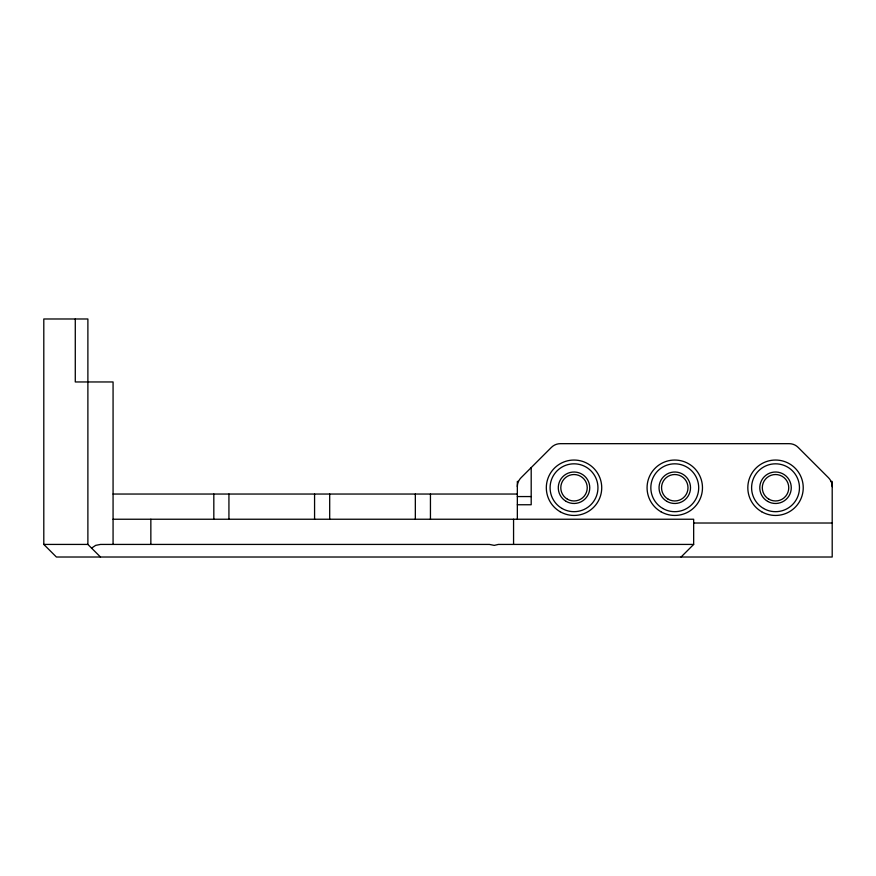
<?xml version="1.0" encoding="UTF-8"?>
<svg xmlns="http://www.w3.org/2000/svg" width="876" height="876" viewBox="0 0 876 876"><rect width="100%" height="100%" fill="white"/><g stroke="black" fill="none" stroke-linecap="round" stroke-linejoin="round"><path stroke-width="1.31" d="M681.068 557.016L693.661 544.423L693.661 519.238L113.07 519.238M91.564 548.113L95.659 545.376L100.477 544.423L489.454 544.423L494.272 545.376L498.367 544.423L693.661 544.423M518.472 481.45L517.344 481.45L517.344 519.238M831.072 481.45L832.2 481.45L832.2 557.016L56.392 557.016L43.8 544.423L43.8 318.984L87.885 318.984L87.885 544.423L100.477 557.016M113.07 494.042L517.344 494.042M517.344 496.561L531.195 496.561M517.344 504.751L531.195 504.751L531.195 467.598M693.661 523.016L832.2 523.016M43.8 544.423L87.885 544.423M513.566 519.238L513.566 544.423M430.445 494.042L430.445 519.238M415.334 494.042L415.334 519.238M329.694 494.042L329.694 519.238M314.572 494.042L314.572 519.238M228.932 494.042L228.932 519.238M213.821 494.042L213.821 519.238M150.847 519.238L150.847 544.423M113.07 544.423L113.07 381.958L75.281 381.958L75.281 318.984M832.2 486.662A12.592 12.592 0 0 0 828.51 477.759L798.102 447.351A12.592 12.592 0 0 0 789.199 443.672L560.344 443.672A12.592 12.592 0 0 0 551.442 447.351L521.034 477.759A12.592 12.592 0 0 0 517.344 486.662M768.909 499.2A13.228 13.228 0 0 0 788.75 487.746A13.228 13.228 0 0 0 768.909 476.292A13.228 13.228 0 0 0 768.909 499.2M668.158 499.2A13.228 13.228 0 0 0 687.999 487.746A13.228 13.228 0 0 0 668.158 476.292A13.228 13.228 0 0 0 668.158 499.2M567.407 499.2A13.228 13.228 0 0 0 587.238 487.746A13.228 13.228 0 0 0 567.407 476.292A13.228 13.228 0 0 0 567.407 499.2M767.65 501.379A15.746 15.746 0 0 0 791.269 487.746A15.746 15.746 0 0 0 767.65 474.113A15.746 15.746 0 0 0 767.65 501.379M566.148 501.379A15.746 15.746 0 0 0 589.756 487.746A15.746 15.746 0 0 0 566.148 474.113A15.746 15.746 0 0 0 566.148 501.379M666.899 501.379A15.746 15.746 0 0 0 690.518 487.746A15.746 15.746 0 0 0 666.899 474.113A15.746 15.746 0 0 0 666.899 501.379M761.671 511.737A27.704 27.704 0 0 0 803.237 487.746A27.704 27.704 0 0 0 761.671 463.754A27.704 27.704 0 0 0 761.671 511.737M660.92 511.737A27.704 27.704 0 0 0 702.475 487.746A27.704 27.704 0 0 0 660.92 463.754A27.704 27.704 0 0 0 660.92 511.737M560.169 511.737A27.704 27.704 0 0 0 601.724 487.746A27.704 27.704 0 0 0 560.169 463.754A27.704 27.704 0 0 0 560.169 511.737M763.565 508.474A23.926 23.926 0 0 0 799.46 487.746A23.926 23.926 0 0 0 763.565 467.028A23.926 23.926 0 0 0 763.565 508.474M662.803 508.474A23.926 23.926 0 0 0 698.698 487.746A23.926 23.926 0 0 0 662.803 467.028A23.926 23.926 0 0 0 662.803 508.474M562.053 508.474A23.926 23.926 0 0 0 597.947 487.746A23.926 23.926 0 0 0 562.053 467.028A23.926 23.926 0 0 0 562.053 508.474"/></g></svg>
